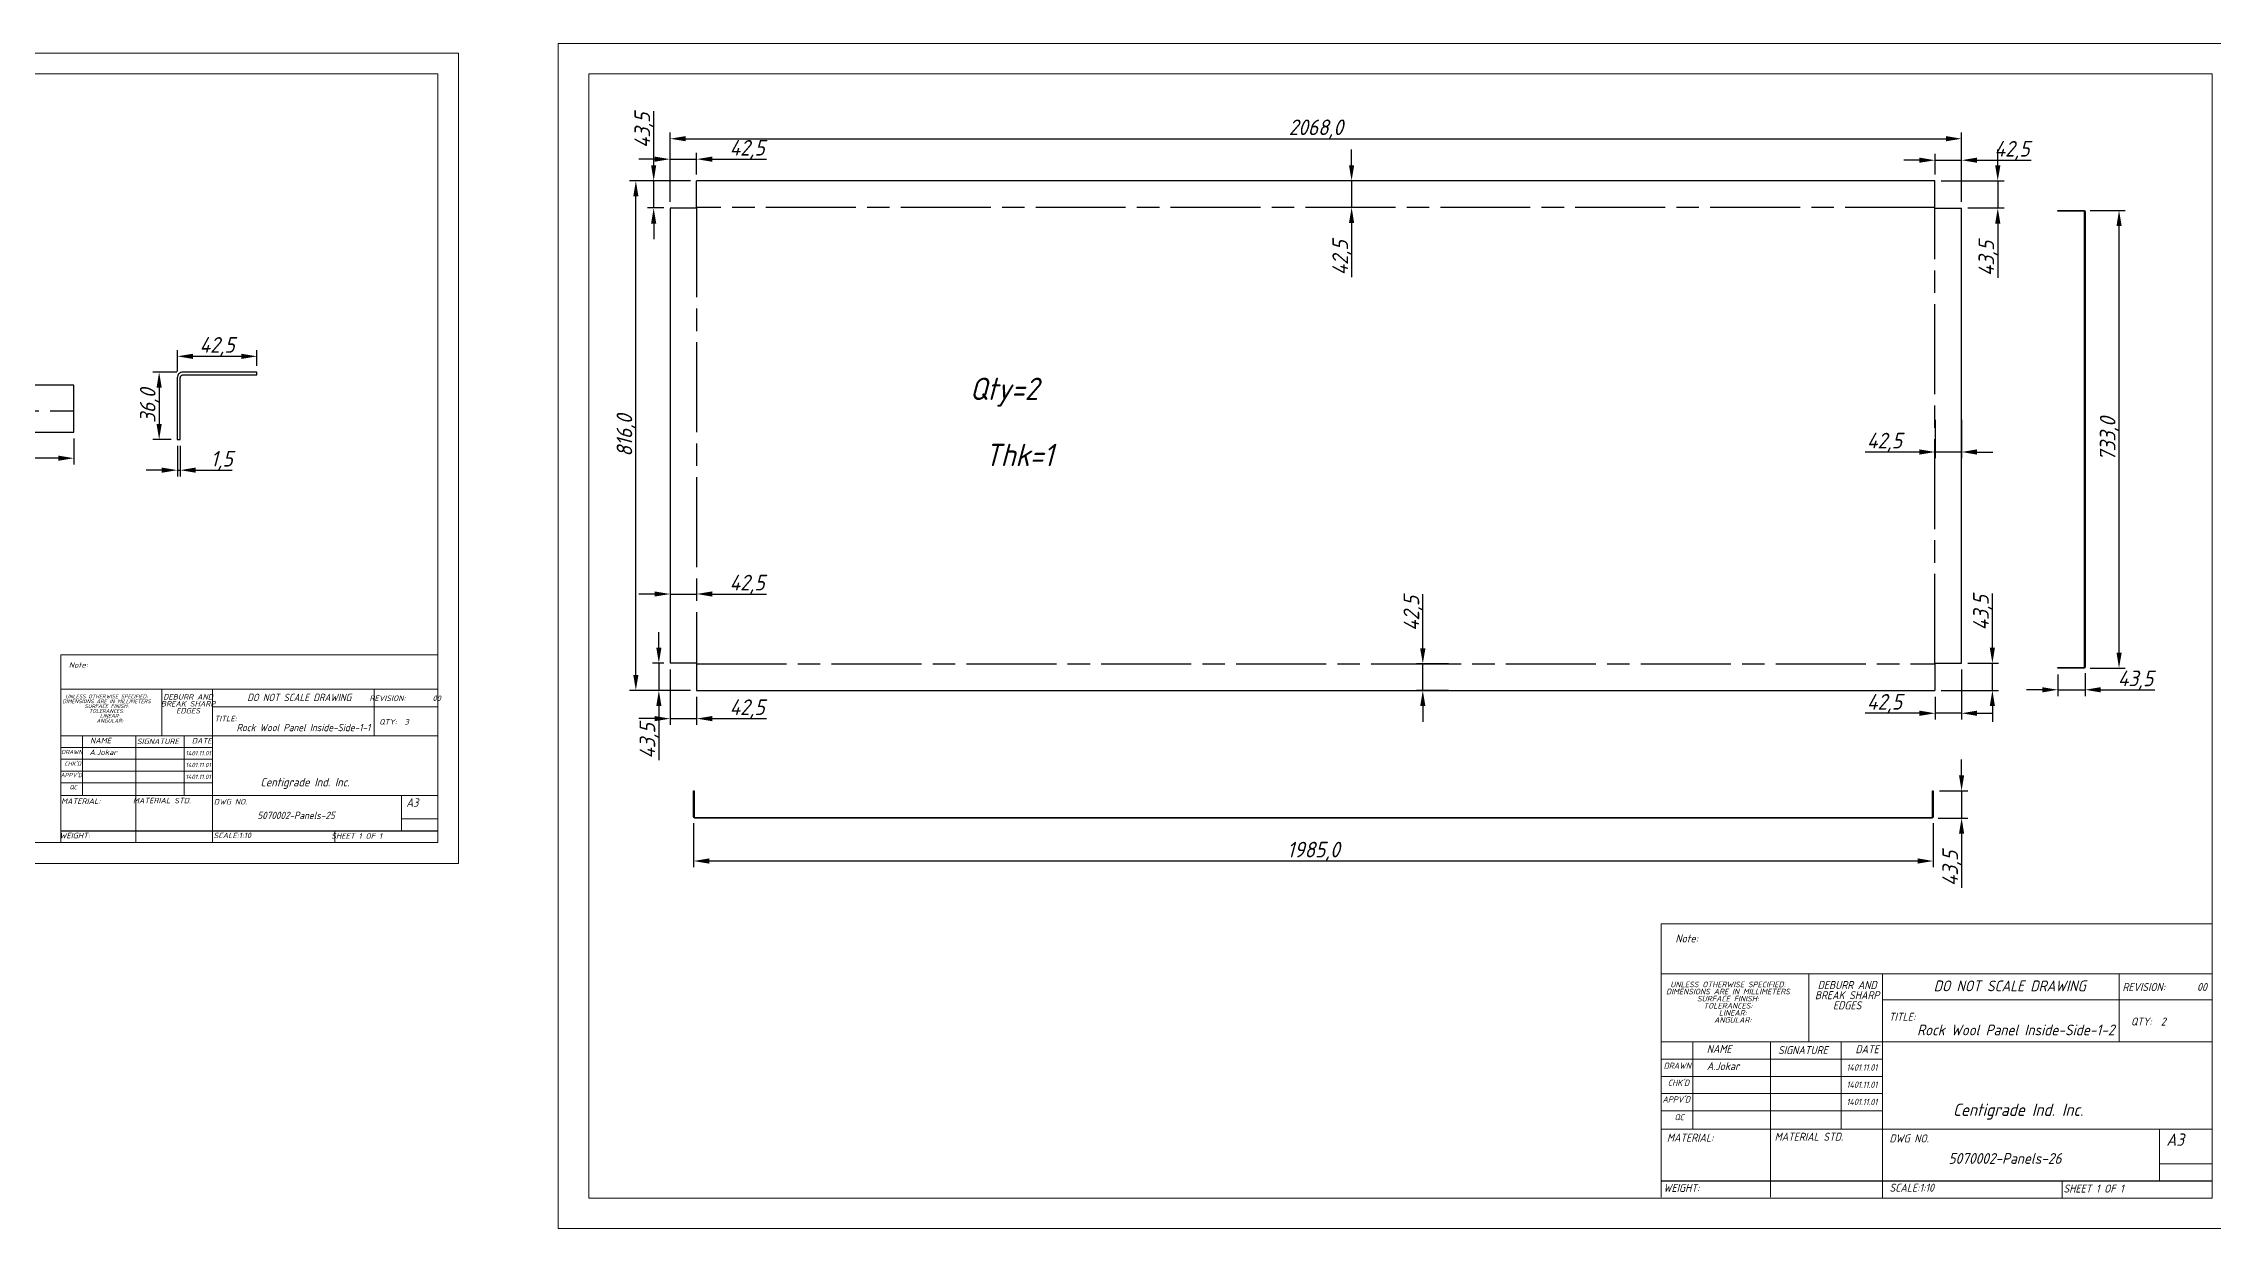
# Model space of a CAD drawing. Header units: inches. Extents: x 18597 to 101525, y -10106 to 51.
# Drawn here: x 43899 to 47373, y -5370 to -3473 of the extents above; entities that cross this region are included whole.
import ezdxf

# ---------------------------------------------------------------- set-up
doc = ezdxf.new("R2010")
doc.units = ezdxf.units.IN
doc.header["$LTSCALE"] = 6
doc.header["$MEASUREMENT"] = 0
doc.linetypes.add('ACAD_ISO08W100', pattern=[36, 24, -3, 6, -3])
doc.linetypes.add('SLD-Solid', pattern=[0])
doc.styles.add('GENISO', font='geniso.shx', dxfattribs={"oblique": 15})
doc.dimstyles.new('Scale', dxfattribs={"dimscale": 10, "dimtxt": 2.5, "dimasz": 2.5, "dimexe": 1, "dimexo": 1, "dimgap": 0.1, "dimtad": 1, "dimdec": 1, "dimzin": 0, "dimtxsty": 'GENISO', "dimcen": 2.5, "dimclrd": 1, "dimclre": 1, "dimclrt": 256, "dimadec": 0, "dimazin": 0, "dimtfac": 1, "dimtdec": 1, "dimtmove": 0, "dimatfit": 3, "dimfxl": 1, "dimtzin": 0, "dimlwd": -1, "dimlwe": -1, "dimarcsym": 0})
doc.dimstyles.new('Scale 3', dxfattribs={"dimscale": 10, "dimtxt": 2.5, "dimasz": 2.5, "dimexe": 1, "dimexo": 1, "dimgap": 0.1, "dimtad": 1, "dimdec": 1, "dimlfac": 0.333333, "dimzin": 0, "dimtxsty": 'GENISO', "dimcen": 2.5, "dimclrd": 1, "dimclre": 1, "dimclrt": 256, "dimadec": 0, "dimazin": 0, "dimtfac": 1, "dimtdec": 1, "dimtmove": 0, "dimatfit": 3, "dimfxl": 1, "dimtzin": 0, "dimlwd": -1, "dimlwe": -1, "dimarcsym": 0})

# ---------------------------------------------------------------- blocks, each defined once
blk = doc.blocks.new('*D473')
at = {"color": 1, "transparency": 16777216}
for p, q in [((44113.6, -3997.9), (44113.6, -3963.6)), ((44138.6, -3973.6), (44216.1, -3973.6)), ((44241.1, -3988.9), (44241.1, -3963.6))]:
    blk.add_line(p, q, dxfattribs=at)
for points in [[(44138.6, -3969.5), (44138.6, -3977.8), (44113.6, -3973.6)], [(44216.1, -3969.5), (44216.1, -3977.8), (44241.1, -3973.6)]]:
    blk.add_solid(points, dxfattribs=at)
at = {"layer": 'Defpoints', "color": 0, "transparency": 16777216}
for p in [(44241.1, -3973.6), (44113.6, -4007.9), (44241.1, -3998.9)]:
    blk.add_point(p, dxfattribs=at)
at = {"transparency": 16777216, "insert": (44177.3, -3958.2), "char_height": 25, "attachment_point": 5, "style": 'GENISO'}
blk.add_mtext('42,5', dxfattribs=at)
blk = doc.blocks.new('*D474')
at = {"color": 1, "transparency": 16777216}
for p, q in [((44112.6, -3998.9), (44074.5, -3998.9)), ((44084.5, -4023.9), (44084.5, -4081.9)), ((44103.6, -4106.9), (44074.5, -4106.9))]:
    blk.add_line(p, q, dxfattribs=at)
for points in [[(44080.3, -4023.9), (44088.6, -4023.9), (44084.5, -3998.9)], [(44080.3, -4081.9), (44088.6, -4081.9), (44084.5, -4106.9)]]:
    blk.add_solid(points, dxfattribs=at)
at = {"layer": 'Defpoints', "color": 0, "transparency": 16777216}
for p in [(44122.6, -3998.9), (44084.5, -4106.9), (44113.6, -4106.9)]:
    blk.add_point(p, dxfattribs=at)
at = {"transparency": 16777216, "insert": (44069.1, -4052.9), "char_height": 25, "attachment_point": 5, "rotation": 90, "style": 'GENISO'}
blk.add_mtext('36,0', dxfattribs=at)
blk = doc.blocks.new('*D475')
at = {"color": 1, "transparency": 16777216}
for p, q in [((44113.6, -4116.9), (44113.6, -4165.9)), ((44118.1, -4116.9), (44118.1, -4165.9)), ((44088.6, -4155.9), (44063.6, -4155.9)), ((44113.6, -4155.9), (44118.1, -4155.9)), ((44143.1, -4155.9), (44201.4, -4155.9))]:
    blk.add_line(p, q, dxfattribs=at)
for points in [[(44088.6, -4151.7), (44088.6, -4160), (44113.6, -4155.9)], [(44143.1, -4151.7), (44143.1, -4160), (44118.1, -4155.9)]]:
    blk.add_solid(points, dxfattribs=at)
at = {"layer": 'Defpoints', "color": 0, "transparency": 16777216}
for p in [(44113.6, -4106.9), (44118.1, -4106.9), (44118.1, -4155.9)]:
    blk.add_point(p, dxfattribs=at)
at = {"transparency": 16777216, "insert": (44184.7, -4140.5), "char_height": 25, "attachment_point": 5, "style": 'GENISO'}
blk.add_mtext('1,5', dxfattribs=at)
blk = doc.blocks.new('*D479')
at = {"color": 1, "transparency": 16777216}
for p, q in [((42829.8, -4105.3), (42829.8, -4146.7)), ((43947.8, -4105.3), (43947.8, -4146.7)), ((43922.8, -4136.7), (42854.8, -4136.7))]:
    blk.add_line(p, q, dxfattribs=at)
for points in [[(42854.8, -4132.5), (42854.8, -4140.9), (42829.8, -4136.7)], [(43922.8, -4132.5), (43922.8, -4140.9), (43947.8, -4136.7)]]:
    blk.add_solid(points, dxfattribs=at)
at = {"layer": 'Defpoints', "color": 0, "transparency": 16777216}
for p in [(42829.8, -4095.3), (43947.8, -4095.3), (42829.8, -4136.7)]:
    blk.add_point(p, dxfattribs=at)
at = {"transparency": 16777216, "insert": (43388.8, -4123.2), "char_height": 25, "attachment_point": 5, "style": 'GENISO'}
blk.add_mtext('1981.0', dxfattribs=at)
blk = doc.blocks.new('*D480')
at = {"color": 1, "transparency": 16777216}
for p, q in [((47168.4, -4480.9), (47168.4, -4517.5)), ((47099.9, -4507.5), (47074.9, -4507.5)), ((47124.9, -4482.9), (47124.9, -4517.5)), ((47124.9, -4507.5), (47168.4, -4507.5)), ((47193.4, -4507.5), (47280.1, -4507.5))]:
    blk.add_line(p, q, dxfattribs=at)
for points in [[(47099.9, -4503.4), (47099.9, -4511.7), (47124.9, -4507.5)], [(47193.4, -4503.4), (47193.4, -4511.7), (47168.4, -4507.5)]]:
    blk.add_solid(points, dxfattribs=at)
at = {"layer": 'Defpoints', "color": 0, "transparency": 16777216}
for p in [(47124.9, -4472.9), (47168.4, -4470.9), (47168.4, -4507.5)]:
    blk.add_point(p, dxfattribs=at)
at = {"transparency": 16777216, "insert": (47249.3, -4492.2), "char_height": 25, "attachment_point": 5, "style": 'GENISO'}
blk.add_mtext('43,5', dxfattribs=at)
blk = doc.blocks.new('*D481')
at = {"color": 1, "transparency": 16777216}
for p, q in [((47176.4, -3739.9), (47232.9, -3739.9)), ((47222.9, -4447.9), (47222.9, -3764.9)), ((47176.4, -4472.9), (47232.9, -4472.9))]:
    blk.add_line(p, q, dxfattribs=at)
for points in [[(47218.8, -3764.9), (47227.1, -3764.9), (47222.9, -3739.9)], [(47218.8, -4447.9), (47227.1, -4447.9), (47222.9, -4472.9)]]:
    blk.add_solid(points, dxfattribs=at)
at = {"layer": 'Defpoints', "color": 0, "transparency": 16777216}
for p in [(47166.4, -3739.9), (47222.9, -3739.9), (47166.4, -4472.9)]:
    blk.add_point(p, dxfattribs=at)
at = {"transparency": 16777216, "insert": (47207.6, -4106.4), "char_height": 25, "attachment_point": 5, "rotation": 90, "style": 'GENISO'}
blk.add_mtext('733,0', dxfattribs=at)
blk = doc.blocks.new('*D482')
at = {"color": 1, "transparency": 16777216}
for p, q in [((46970.8, -4644.4), (46970.8, -4619.4)), ((46935.3, -4669.4), (46980.8, -4669.4)), ((46970.8, -4669.4), (46970.8, -4712.9)), ((46933.3, -4712.9), (46980.8, -4712.9)), ((46970.8, -4737.9), (46970.8, -4824.5))]:
    blk.add_line(p, q, dxfattribs=at)
for points in [[(46966.6, -4644.4), (46974.9, -4644.4), (46970.8, -4669.4)], [(46966.6, -4737.9), (46974.9, -4737.9), (46970.8, -4712.9)]]:
    blk.add_solid(points, dxfattribs=at)
at = {"layer": 'Defpoints', "color": 0, "transparency": 16777216}
for p in [(46925.3, -4669.4), (46923.3, -4712.9), (46970.8, -4712.9)]:
    blk.add_point(p, dxfattribs=at)
at = {"transparency": 16777216, "insert": (46955.4, -4793.7), "char_height": 25, "attachment_point": 5, "rotation": 90, "style": 'GENISO'}
blk.add_mtext('43,5', dxfattribs=at)
blk = doc.blocks.new('*D483')
at = {"color": 1, "transparency": 16777216}
for p, q in [((44940.3, -4720.9), (44940.3, -4791.7)), ((46925.3, -4720.9), (46925.3, -4791.7)), ((46900.3, -4781.7), (44965.3, -4781.7))]:
    blk.add_line(p, q, dxfattribs=at)
for points in [[(44965.3, -4777.5), (44965.3, -4785.9), (44940.3, -4781.7)], [(46900.3, -4777.5), (46900.3, -4785.9), (46925.3, -4781.7)]]:
    blk.add_solid(points, dxfattribs=at)
at = {"layer": 'Defpoints', "color": 0, "transparency": 16777216}
for p in [(44940.3, -4710.9), (46925.3, -4710.9), (44940.3, -4781.7)]:
    blk.add_point(p, dxfattribs=at)
at = {"transparency": 16777216, "insert": (45932.8, -4766.3), "char_height": 25, "attachment_point": 5, "style": 'GENISO'}
blk.add_mtext('1985,0', dxfattribs=at)
blk = doc.blocks.new('*D484')
at = {"color": 1, "transparency": 16777216}
for p, q in [((44935.2, -3692.6), (44837.8, -3692.6)), ((44847.8, -4483.6), (44847.8, -3717.6)), ((44935.2, -4508.6), (44837.8, -4508.6))]:
    blk.add_line(p, q, dxfattribs=at)
for points in [[(44843.7, -3717.6), (44852, -3717.6), (44847.8, -3692.6)], [(44843.7, -4483.6), (44852, -4483.6), (44847.8, -4508.6)]]:
    blk.add_solid(points, dxfattribs=at)
at = {"layer": 'Defpoints', "color": 0, "transparency": 16777216}
for p in [(44847.8, -3692.6), (44945.2, -3692.6), (44945.2, -4508.6)]:
    blk.add_point(p, dxfattribs=at)
at = {"transparency": 16777216, "insert": (44832.5, -4100.6), "char_height": 25, "attachment_point": 5, "rotation": 90, "style": 'GENISO'}
blk.add_mtext('816,0', dxfattribs=at)
blk = doc.blocks.new('*D485')
at = {"color": 1, "transparency": 16777216}
for p, q in [((44902.7, -3726.1), (44902.7, -3615.2)), ((44927.7, -3625.2), (46945.7, -3625.2)), ((46970.7, -3726.1), (46970.7, -3615.2))]:
    blk.add_line(p, q, dxfattribs=at)
for points in [[(44927.7, -3621), (44927.7, -3629.3), (44902.7, -3625.2)], [(46945.7, -3621), (46945.7, -3629.3), (46970.7, -3625.2)]]:
    blk.add_solid(points, dxfattribs=at)
at = {"layer": 'Defpoints', "color": 0, "transparency": 16777216}
for p in [(46970.7, -3625.2), (44902.7, -3736.1), (46970.7, -3736.1)]:
    blk.add_point(p, dxfattribs=at)
at = {"transparency": 16777216, "insert": (45936.7, -3609.8), "char_height": 25, "attachment_point": 5, "style": 'GENISO'}
blk.add_mtext('2068,0', dxfattribs=at)
blk = doc.blocks.new('*D486')
at = {"color": 1, "transparency": 16777216}
for p, q in [((45994, -3667.6), (45994, -3642.6)), ((46030.5, -3692.6), (45984, -3692.6)), ((45994, -3692.6), (45994, -3735.1)), ((46030.5, -3735.1), (45984, -3735.1)), ((45994, -3760.1), (45994, -3846.8))]:
    blk.add_line(p, q, dxfattribs=at)
for points in [[(45989.8, -3667.6), (45998.1, -3667.6), (45994, -3692.6)], [(45989.8, -3760.1), (45998.1, -3760.1), (45994, -3735.1)]]:
    blk.add_solid(points, dxfattribs=at)
at = {"layer": 'Defpoints', "color": 0, "transparency": 16777216}
for p in [(46040.5, -3692.6), (45994, -3735.1), (46040.5, -3735.1)]:
    blk.add_point(p, dxfattribs=at)
at = {"transparency": 16777216, "insert": (45978.6, -3816), "char_height": 25, "attachment_point": 5, "rotation": 90, "style": 'GENISO'}
blk.add_mtext('42,5', dxfattribs=at)
blk = doc.blocks.new('*D487')
at = {"color": 1, "transparency": 16777216}
for p, q in [((46108, -4441.1), (46108, -4354.4)), ((46149.1, -4466.1), (46098, -4466.1)), ((46108, -4508.6), (46108, -4466.1)), ((46149.1, -4508.6), (46098, -4508.6)), ((46108, -4533.6), (46108, -4558.6))]:
    blk.add_line(p, q, dxfattribs=at)
for points in [[(46103.8, -4441.1), (46112.2, -4441.1), (46108, -4466.1)], [(46103.8, -4533.6), (46112.2, -4533.6), (46108, -4508.6)]]:
    blk.add_solid(points, dxfattribs=at)
at = {"layer": 'Defpoints', "color": 0, "transparency": 16777216}
for p in [(46108, -4466.1), (46159.1, -4466.1), (46159.1, -4508.6)]:
    blk.add_point(p, dxfattribs=at)
at = {"transparency": 16777216, "insert": (46092.6, -4385.3), "char_height": 25, "attachment_point": 5, "rotation": 90, "style": 'GENISO'}
blk.add_mtext('42,5', dxfattribs=at)
blk = doc.blocks.new('*D488')
at = {"color": 1, "transparency": 16777216}
for p, q in [((46928.2, -4075.4), (46928.2, -4136.8)), ((46970.7, -4075.4), (46970.7, -4136.8)), ((46903.2, -4126.8), (46816.5, -4126.8)), ((46970.7, -4126.8), (46928.2, -4126.8)), ((46995.7, -4126.8), (47020.7, -4126.8))]:
    blk.add_line(p, q, dxfattribs=at)
for points in [[(46903.2, -4122.6), (46903.2, -4131), (46928.2, -4126.8)], [(46995.7, -4122.6), (46995.7, -4131), (46970.7, -4126.8)]]:
    blk.add_solid(points, dxfattribs=at)
at = {"layer": 'Defpoints', "color": 0, "transparency": 16777216}
for p in [(46928.2, -4065.4), (46970.7, -4065.4), (46928.2, -4126.8)]:
    blk.add_point(p, dxfattribs=at)
at = {"transparency": 16777216, "insert": (46847.3, -4111.4), "char_height": 25, "attachment_point": 5, "style": 'GENISO'}
blk.add_mtext('42,5', dxfattribs=at)
blk = doc.blocks.new('*D489')
at = {"color": 1, "transparency": 16777216}
for p, q in [((44902.7, -4339), (44902.7, -4364.2)), ((44945.2, -4339), (44945.2, -4364.2)), ((44877.7, -4354.2), (44852.7, -4354.2)), ((44902.7, -4354.2), (44945.2, -4354.2)), ((44970.2, -4354.2), (45056.9, -4354.2))]:
    blk.add_line(p, q, dxfattribs=at)
for points in [[(44877.7, -4350), (44877.7, -4358.3), (44902.7, -4354.2)], [(44970.2, -4350), (44970.2, -4358.3), (44945.2, -4354.2)]]:
    blk.add_solid(points, dxfattribs=at)
at = {"layer": 'Defpoints', "color": 0, "transparency": 16777216}
for p in [(44902.7, -4329), (44945.2, -4329), (44945.2, -4354.2)]:
    blk.add_point(p, dxfattribs=at)
at = {"transparency": 16777216, "insert": (45026, -4338.8), "char_height": 25, "attachment_point": 5, "style": 'GENISO'}
blk.add_mtext('42,5', dxfattribs=at)
blk = doc.blocks.new('*D490')
at = {"color": 1, "transparency": 16777216}
for p, q in [((44884.7, -4440.1), (44884.7, -4415.1)), ((44892.7, -4465.1), (44874.7, -4465.1)), ((44884.7, -4465.1), (44884.7, -4508.6)), ((44935.2, -4508.6), (44874.7, -4508.6)), ((44884.7, -4533.6), (44884.7, -4620.3))]:
    blk.add_line(p, q, dxfattribs=at)
for points in [[(44880.5, -4440.1), (44888.8, -4440.1), (44884.7, -4465.1)], [(44880.5, -4533.6), (44888.8, -4533.6), (44884.7, -4508.6)]]:
    blk.add_solid(points, dxfattribs=at)
at = {"layer": 'Defpoints', "color": 0, "transparency": 16777216}
for p in [(44902.7, -4465.1), (44884.7, -4508.6), (44945.2, -4508.6)]:
    blk.add_point(p, dxfattribs=at)
at = {"transparency": 16777216, "insert": (44869.3, -4589.5), "char_height": 25, "attachment_point": 5, "rotation": 90, "style": 'GENISO'}
blk.add_mtext('43,5', dxfattribs=at)
blk = doc.blocks.new('*D491')
at = {"color": 1, "transparency": 16777216}
for p, q in [((44902.7, -4475.1), (44902.7, -4563.7)), ((44945.2, -4518.6), (44945.2, -4563.7)), ((44877.7, -4553.7), (44852.7, -4553.7)), ((44902.7, -4553.7), (44945.2, -4553.7)), ((44970.2, -4553.7), (45056.9, -4553.7))]:
    blk.add_line(p, q, dxfattribs=at)
for points in [[(44877.7, -4549.5), (44877.7, -4557.9), (44902.7, -4553.7)], [(44970.2, -4549.5), (44970.2, -4557.9), (44945.2, -4553.7)]]:
    blk.add_solid(points, dxfattribs=at)
at = {"layer": 'Defpoints', "color": 0, "transparency": 16777216}
for p in [(44902.7, -4465.1), (44945.2, -4508.6), (44945.2, -4553.7)]:
    blk.add_point(p, dxfattribs=at)
at = {"transparency": 16777216, "insert": (45026, -4538.3), "char_height": 25, "attachment_point": 5, "style": 'GENISO'}
blk.add_mtext('42,5', dxfattribs=at)
blk = doc.blocks.new('*D492')
at = {"color": 1, "transparency": 16777216}
for p, q in [((46970.7, -4475.1), (46970.7, -4555.1)), ((46903.2, -4545.1), (46816.5, -4545.1)), ((46928.2, -4518.6), (46928.2, -4555.1)), ((46970.7, -4545.1), (46928.2, -4545.1)), ((46995.7, -4545.1), (47020.7, -4545.1))]:
    blk.add_line(p, q, dxfattribs=at)
for points in [[(46903.2, -4540.9), (46903.2, -4549.3), (46928.2, -4545.1)], [(46995.7, -4540.9), (46995.7, -4549.3), (46970.7, -4545.1)]]:
    blk.add_solid(points, dxfattribs=at)
at = {"layer": 'Defpoints', "color": 0, "transparency": 16777216}
for p in [(46970.7, -4465.1), (46928.2, -4508.6), (46928.2, -4545.1)]:
    blk.add_point(p, dxfattribs=at)
at = {"transparency": 16777216, "insert": (46847.3, -4529.7), "char_height": 25, "attachment_point": 5, "style": 'GENISO'}
blk.add_mtext('42,5', dxfattribs=at)
blk = doc.blocks.new('*D493')
at = {"color": 1, "transparency": 16777216}
for p, q in [((47020.1, -4440.1), (47020.1, -4353.4)), ((46980.7, -4465.1), (47030.1, -4465.1)), ((47020.1, -4508.6), (47020.1, -4465.1)), ((46938.2, -4508.6), (47030.1, -4508.6)), ((47020.1, -4533.6), (47020.1, -4558.6))]:
    blk.add_line(p, q, dxfattribs=at)
for points in [[(47015.9, -4440.1), (47024.2, -4440.1), (47020.1, -4465.1)], [(47015.9, -4533.6), (47024.2, -4533.6), (47020.1, -4508.6)]]:
    blk.add_solid(points, dxfattribs=at)
at = {"layer": 'Defpoints', "color": 0, "transparency": 16777216}
for p in [(46970.7, -4465.1), (47020.1, -4465.1), (46928.2, -4508.6)]:
    blk.add_point(p, dxfattribs=at)
at = {"transparency": 16777216, "insert": (47004.7, -4384.3), "char_height": 25, "attachment_point": 5, "rotation": 90, "style": 'GENISO'}
blk.add_mtext('43,5', dxfattribs=at)
blk = doc.blocks.new('*D494')
at = {"color": 1, "transparency": 16777216}
for p, q in [((47028.7, -3667.6), (47028.7, -3642.6)), ((46938.2, -3692.6), (47038.7, -3692.6)), ((47028.7, -3692.6), (47028.7, -3736.1)), ((46980.7, -3736.1), (47038.7, -3736.1)), ((47028.7, -3761.1), (47028.7, -3847.8))]:
    blk.add_line(p, q, dxfattribs=at)
for points in [[(47024.5, -3667.6), (47032.9, -3667.6), (47028.7, -3692.6)], [(47024.5, -3761.1), (47032.9, -3761.1), (47028.7, -3736.1)]]:
    blk.add_solid(points, dxfattribs=at)
at = {"layer": 'Defpoints', "color": 0, "transparency": 16777216}
for p in [(46928.2, -3692.6), (46970.7, -3736.1), (47028.7, -3736.1)]:
    blk.add_point(p, dxfattribs=at)
at = {"transparency": 16777216, "insert": (47013.3, -3817), "char_height": 25, "attachment_point": 5, "rotation": 90, "style": 'GENISO'}
blk.add_mtext('43,5', dxfattribs=at)
blk = doc.blocks.new('*D495')
at = {"color": 1, "transparency": 16777216}
for p, q in [((46903.2, -3659.6), (46878.2, -3659.6)), ((46928.2, -3682.6), (46928.2, -3649.6)), ((46928.2, -3659.6), (46970.7, -3659.6)), ((46970.7, -3726.1), (46970.7, -3649.6)), ((46995.7, -3659.6), (47082.4, -3659.6))]:
    blk.add_line(p, q, dxfattribs=at)
for points in [[(46903.2, -3655.4), (46903.2, -3663.7), (46928.2, -3659.6)], [(46995.7, -3655.4), (46995.7, -3663.7), (46970.7, -3659.6)]]:
    blk.add_solid(points, dxfattribs=at)
at = {"layer": 'Defpoints', "color": 0, "transparency": 16777216}
for p in [(46970.7, -3659.6), (46928.2, -3692.6), (46970.7, -3736.1)]:
    blk.add_point(p, dxfattribs=at)
at = {"transparency": 16777216, "insert": (47051.5, -3644.2), "char_height": 25, "attachment_point": 5, "style": 'GENISO'}
blk.add_mtext('42,5', dxfattribs=at)
blk = doc.blocks.new('*D496')
at = {"color": 1, "transparency": 16777216}
for p, q in [((44876.4, -3667.6), (44876.4, -3580.9)), ((44935.2, -3692.6), (44866.4, -3692.6)), ((44876.4, -3736.1), (44876.4, -3692.6)), ((44892.7, -3736.1), (44866.4, -3736.1)), ((44876.4, -3761.1), (44876.4, -3786.1))]:
    blk.add_line(p, q, dxfattribs=at)
for points in [[(44872.2, -3667.6), (44880.5, -3667.6), (44876.4, -3692.6)], [(44872.2, -3761.1), (44880.5, -3761.1), (44876.4, -3736.1)]]:
    blk.add_solid(points, dxfattribs=at)
at = {"layer": 'Defpoints', "color": 0, "transparency": 16777216}
for p in [(44876.4, -3692.6), (44945.2, -3692.6), (44902.7, -3736.1)]:
    blk.add_point(p, dxfattribs=at)
at = {"transparency": 16777216, "insert": (44861, -3611.8), "char_height": 25, "attachment_point": 5, "rotation": 90, "style": 'GENISO'}
blk.add_mtext('43,5', dxfattribs=at)
blk = doc.blocks.new('*D497')
at = {"color": 1, "transparency": 16777216}
for p, q in [((44877.7, -3657.9), (44852.7, -3657.9)), ((44902.7, -3726.1), (44902.7, -3647.9)), ((44902.7, -3657.9), (44945.2, -3657.9)), ((44945.2, -3682.6), (44945.2, -3647.9)), ((44970.2, -3657.9), (45056.9, -3657.9))]:
    blk.add_line(p, q, dxfattribs=at)
for points in [[(44877.7, -3653.8), (44877.7, -3662.1), (44902.7, -3657.9)], [(44970.2, -3653.8), (44970.2, -3662.1), (44945.2, -3657.9)]]:
    blk.add_solid(points, dxfattribs=at)
at = {"layer": 'Defpoints', "color": 0, "transparency": 16777216}
for p in [(44945.2, -3657.9), (44945.2, -3692.6), (44902.7, -3736.1)]:
    blk.add_point(p, dxfattribs=at)
at = {"transparency": 16777216, "insert": (45026, -3642.6), "char_height": 25, "attachment_point": 5, "style": 'GENISO'}
blk.add_mtext('42,5', dxfattribs=at)

msp = doc.modelspace()

# ---------------------------------------------------------------- linework, layer by layer
for p, q in [((44945.17, -3735.12), (44945.17, -3692.62)), ((46928.17, -3735.12), (46928.17, -3692.62)), ((44945.17, -3736.12), (44902.67, -3736.12)), ((46928.17, -3736.12), (46970.67, -3736.12)), ((43947.8, -4019.78), (42829.85, -4019.78)), ((43947.8, -4095.28), (43947.8, -4019.78)), ((42829.85, -4095.28), (43947.8, -4095.28)), ((44945.17, -4465.12), (44902.67, -4465.12)), ((44945.17, -4466.12), (44945.17, -4508.62)), ((46928.17, -4465.12), (46970.67, -4465.12)), ((46928.17, -4466.12), (46928.17, -4508.62)), ((43927.02, -4733.29), (44530.48, -4733.29)), ((46489.45, -5293.93), (47372.04, -5293.93))]:
    msp.add_line(p, q)
at = {"linetype": 'ACAD_ISO08W100'}
msp.add_line((42829.85, -4060.78), (43947.8, -4060.78), dxfattribs=at)
at = {"color": 7, "linetype": 'SLD-Solid', "lineweight": 0}
for p, q in [((43927.02, -4451.79), (44530.48, -4451.79)), ((43927.02, -4451.79), (43927.02, -4506.66)), ((43927.02, -4506.66), (44530.48, -4506.66)), ((43927.02, -4506.66), (43927.02, -4751.06)), ((44088.77, -4506.66), (44088.77, -4581.09)), ((44169.65, -4506.66), (44169.65, -4752.17)), ((44428.67, -4581.09), (44428.67, -4506.66)), ((44530.48, -4534.99), (44169.65, -4534.99)), ((44530.48, -4581.09), (43927.02, -4581.09)), ((43961.69, -4581.09), (43961.69, -4676.63)), ((44046.96, -4581.09), (44046.96, -4751.06)), ((44124.32, -4581.09), (44124.32, -4676.63)), ((44169.65, -4751.06), (44169.65, -4581.09)), ((44169.65, -4599.98), (43927.02, -4599.98)), ((44169.65, -4618.86), (43927.02, -4618.86)), ((44169.65, -4637.75), (43927.02, -4637.75)), ((44169.65, -4656.64), (43927.02, -4656.64)), ((43973.24, -4676.63), (43927.02, -4676.63)), ((43973.24, -4676.63), (44530.48, -4676.63)), ((44472.71, -4733.29), (44472.71, -4676.63)), ((44530.48, -4714.4), (44472.71, -4714.4)), ((44366.06, -4752.17), (44366.06, -4733.29)), ((46489.45, -4882.22), (47372.04, -4882.22)), ((46489.45, -4882.22), (46489.45, -4962.47)), ((46489.45, -4962.47), (47372.04, -4962.47)), ((46489.45, -4962.47), (46489.45, -5319.92)), ((46726.02, -4962.47), (46726.02, -5071.33)), ((46844.3, -4962.47), (46844.3, -5321.55)), ((47223.14, -5071.33), (47223.14, -4962.47)), ((47372.04, -5003.9), (46844.3, -5003.9)), ((47372.04, -5071.33), (46489.45, -5071.33)), ((46540.14, -5071.33), (46540.14, -5211.06)), ((46664.87, -5071.33), (46664.87, -5319.92)), ((46778, -5071.33), (46778, -5211.06)), ((46844.3, -5319.92), (46844.3, -5071.33)), ((46844.3, -5098.95), (46489.45, -5098.95)), ((46844.3, -5126.57), (46489.45, -5126.57)), ((46844.3, -5154.19), (46489.45, -5154.19)), ((46844.3, -5181.82), (46489.45, -5181.82)), ((46557.04, -5211.06), (46489.45, -5211.06)), ((46557.04, -5211.06), (47372.04, -5211.06)), ((47287.55, -5293.93), (47287.55, -5211.06)), ((47372.04, -5266.31), (47287.55, -5266.31)), ((47131.57, -5321.55), (47131.57, -5293.93))]:
    msp.add_line(p, q, dxfattribs=at)
for points in [[(44723.62, -3472.53), (47420.78, -3472.53), (47420.78, -5370.29), (44723.62, -5370.29)], [(42719.68, -3487.95), (44563.8, -3487.95), (44563.8, -4785.5), (42719.68, -4785.5)], [(42753, -3521.28), (44530.48, -3521.28), (44530.48, -4752.17), (42753, -4752.17)], [(44772.36, -3521.28), (47372.04, -3521.28), (47372.04, -5321.55), (44772.36, -5321.55)]]:
    msp.add_lwpolyline(points, close=True, dxfattribs=at)
for points in [[(46928.17, -3692.62), (44945.17, -3692.62)], [(44902.67, -3736.12), (44902.67, -4465.12)], [(46970.67, -4465.12), (46970.67, -3736.12)], [(44945.17, -4508.62), (46928.17, -4508.62)]]:
    msp.add_lwpolyline(points)
at = {"linetype": 'ACAD_ISO08W100'}
msp.add_lwpolyline([(46928.17, -4466.12), (46928.17, -3735.12), (44945.17, -3735.12), (44945.17, -4466.12)], close=True, dxfattribs=at)
for points in [[(47124.94, -4471.94), (47166.44, -4471.94, 0.4142136), (47167.44, -4470.94), (47167.44, -3741.94, 0.4142136), (47166.44, -3740.94), (47124.94, -3740.94), (47124.94, -3739.94), (47166.44, -3739.94, -0.4142136), (47168.44, -3741.94), (47168.44, -4470.94, -0.4142136), (47166.44, -4472.94), (47124.94, -4472.94)], [(44118.07, -4106.94), (44118.07, -4007.94, -0.4142136), (44122.57, -4003.44), (44241.07, -4003.44), (44241.07, -3998.94), (44122.57, -3998.94, 0.4142136), (44113.57, -4007.94), (44113.57, -4106.94)], [(44941.32, -4669.36), (44941.32, -4710.86, 0.4142136), (44942.32, -4711.86), (46923.32, -4711.86, 0.4142136), (46924.32, -4710.86), (46924.32, -4669.36), (46925.32, -4669.36), (46925.32, -4710.86, -0.4142136), (46923.32, -4712.86), (44942.32, -4712.86, -0.4142136), (44940.32, -4710.86), (44940.32, -4669.36)]]:
    msp.add_lwpolyline(points, format="xyb", close=True)

# ---------------------------------------------------------------- texts
at = {"style": 'GENISO', "oblique": 15}
for s, p in [('Qty=2', (45382.43, -4043.5)), ('Thk=1', (45406.52, -4149.38))]:
    msp.add_text(s, height=35.747, dxfattribs=at).set_placement(p)
at = {"attachment_point": 5, "style": 'GENISO'}
for s, insert, char_height in [('Note:', (43955.14, -4467.86), 8.761), ('UNLESS OTHERWISE SPECIFIED:', (44000.3, -4518.19), 6.1329), ('DEBURR AND', (44130.8, -4518.86), 8.761), ('DO NOT SCALE DRAWING', (44308.79, -4519.78), 11.7939), ('DIMENSIONS ARE IN MILLIMETERS', (44000.3, -4525.97), 6.1329), ('SURFACE FINISH:', (44000.3, -4533.74), 6.1329), ('TOLERANCES:', (44000.3, -4541.52), 6.1329), ('LINEAR:', (44005.54, -4549.3), 6.133), ('BREAK SHARP', (44130.8, -4529.97), 8.7612), ('EDGES', (44130.8, -4541.08), 8.761), ('TITLE:', (44190.92, -4553.63), 8.761), ('REVISION:       00', (44478.46, -4521.03), 8.7612), ('NAME', (43990.67, -4588.86), 8.761), ('ANGULAR:', (44005.54, -4557.07), 6.133), ('DATE', (44152.66, -4589.14), 8.761), ('Rock Wool Panel Inside-Side-1-1', (44315.42, -4567.99), 11.7939), ('QTY:  3', (44460.59, -4558.8), 8.761), ('DRAWN', (43944.83, -4607.16), 6.739), ('A.Jokar', (43994.96, -4607.61), 8.761), ('SIGNATURE', (44082.4, -4590.12), 8.761), ('1401.11.01', (44146.99, -4609.1), 7.009), ("APPV'D", (43943.76, -4644.12), 6.739), ("CHK'D", (43946.15, -4625.92), 6.739), ('1401.11.01', (44146.99, -4627.98), 7.009), ('1401.11.01', (44146.99, -4646.87), 7.009), ('Centigrade Ind. Inc.', (44318.01, -4657.44), 13.4788), ('MATERIAL:', (43958.98, -4685.93), 8.761), ('QC', (43946.97, -4663.45), 6.739), ('MATERIAL STD.', (44088.85, -4684.93), 8.7612), ('DWG NO.', (44198.64, -4686.77), 8.761), ('A3', (44489.91, -4688.16), 13.479), ('5070002-Panels-25', (44303.65, -4708.71), 11.7939), ('WEIGHT:', (43949.34, -4740.95), 8.761), ('SCALE:1:10', (44201.55, -4740.74), 8.761), ('SHEET 1 OF 1', (44400.64, -4741.68), 8.7612), ('Note:', (46530.57, -4905.71), 12.814), ('DIMENSIONS ARE IN MILLIMETERS', (46596.61, -4990.71), 8.9697), ('UNLESS OTHERWISE SPECIFIED:', (46596.61, -4979.33), 8.9697), ('SURFACE FINISH:', (46596.61, -5002.08), 8.9697), ('BREAK SHARP', (46787.48, -4996.56), 12.8139), ('DEBURR AND', (46787.48, -4980.31), 12.814), ('DO NOT SCALE DRAWING', (47047.8, -4981.65), 17.2494), ('REVISION:       00', (47295.96, -4983.48), 12.8139), ('TOLERANCES:', (46596.61, -5013.45), 8.9697), ('ANGULAR:', (46604.29, -5036.2), 8.97), ('LINEAR:', (46604.29, -5024.83), 8.97), ('EDGES', (46787.48, -5012.81), 12.814), ('TITLE:', (46875.42, -5031.16), 12.814), ('QTY:  2', (47269.82, -5038.72), 12.814), ('Rock Wool Panel Inside-Side-1-2', (47057.5, -5052.16), 17.2494), ('DRAWN', (46515.5, -5109.45), 9.857), ('A.Jokar', (46588.81, -5110.12), 12.814), ('NAME', (46582.53, -5082.69), 12.814), ('SIGNATURE', (46716.69, -5084.53), 12.814), ('DATE', (46819.45, -5083.1), 12.814), ("CHK'D", (46517.42, -5136.89), 9.857), ('1401.11.01', (46811.16, -5112.29), 10.251), ('1401.11.01', (46811.16, -5139.91), 10.251), ("APPV'D", (46513.92, -5163.51), 9.857), ('1401.11.01', (46811.16, -5167.53), 10.251), ('Centigrade Ind. Inc.', (47061.29, -5182.99), 19.7136), ('QC', (46518.62, -5191.79), 9.857), ('MATERIAL:', (46536.18, -5224.66), 12.814), ('MATERIAL STD.', (46726.13, -5223.2), 12.8139), ('DWG NO.', (46886.7, -5225.89), 12.814), ('A3', (47312.71, -5227.92), 19.714), ('5070002-Panels-26', (47040.28, -5257.97), 17.2494), ('WEIGHT:', (46522.09, -5305.13), 12.814), ('SCALE:1:10', (46890.95, -5304.83), 12.814), ('SHEET 1 OF 1', (47182.14, -5306.19), 12.8139)]:
    msp.add_mtext(s, dxfattribs=dict(at, insert=insert, char_height=char_height))

# ---------------------------------------------------------------- dimensions: what is measured, and where the dimension line sits
for base, p1, p2, dimstyle, picture, middle in [((44876.35, -3692.62), (44902.67, -3736.12), (44945.17, -3692.62), 'Scale', '*D496', (44860.98, -3611.77)), ((45993.97, -3735.12), (46040.51, -3692.62), (46040.51, -3735.12), 'Scale', '*D486', (45978.59, -3815.96)), ((47028.7, -3736.12), (46928.17, -3692.62), (46970.67, -3736.12), 'Scale', '*D494', (47013.32, -3816.96)), ((44847.83, -3692.62), (44945.17, -4508.62), (44945.17, -3692.62), 'Scale', '*D484', (44832.45, -4100.62)), ((47222.94, -3739.94), (47166.44, -4472.94), (47166.44, -3739.94), 'Scale', '*D481', (47207.56, -4106.44)), ((44084.48, -4106.94), (44122.57, -3998.94), (44113.57, -4106.94), 'Scale 3', '*D474', (44069.11, -4052.94)), ((46107.99, -4466.12), (46159.1, -4508.62), (46159.1, -4466.12), 'Scale', '*D487', (46092.61, -4385.27)), ((47020.06, -4465.12), (46928.17, -4508.62), (46970.67, -4465.12), 'Scale', '*D493', (47004.68, -4384.27)), ((44884.66, -4508.62), (44902.67, -4465.12), (44945.17, -4508.62), 'Scale', '*D490', (44869.28, -4589.46)), ((46970.76, -4712.86), (46925.32, -4669.36), (46923.32, -4712.86), 'Scale', '*D482', (46955.39, -4793.7))]:
    dim = msp.add_linear_dim(base=base, p1=p1, p2=p2, angle=90, dimstyle=dimstyle)
    dim.commit()
    dim.dimension.update_dxf_attribs({"geometry": picture, "text_midpoint": middle})
for base, p1, p2, dimstyle, picture, middle in [((46970.67, -3625.17), (44902.67, -3736.12), (46970.67, -3736.12), 'Scale', '*D485', (45936.67, -3609.79)), ((44945.17, -3657.94), (44902.67, -3736.12), (44945.17, -3692.62), 'Scale', '*D497', (45026.01, -3642.56)), ((46970.67, -3659.57), (46928.17, -3692.62), (46970.67, -3736.12), 'Scale', '*D495', (47051.51, -3644.19)), ((44241.07, -3973.62), (44113.57, -4007.94), (44241.07, -3998.94), 'Scale 3', '*D473', (44177.32, -3958.25)), ((46928.17, -4126.78), (46970.67, -4065.44), (46928.17, -4065.44), 'Scale', '*D488', (46847.32, -4111.41)), ((44118.07, -4155.87), (44113.57, -4106.94), (44118.07, -4106.94), 'Scale 3', '*D475', (44184.74, -4140.49)), ((44945.17, -4354.16), (44902.67, -4329.02), (44945.17, -4329.02), 'Scale', '*D489', (45026.01, -4338.78)), ((44945.17, -4553.71), (44902.67, -4465.12), (44945.17, -4508.62), 'Scale', '*D491', (45026.01, -4538.33)), ((46928.17, -4545.11), (46970.67, -4465.12), (46928.17, -4508.62), 'Scale', '*D492', (46847.32, -4529.74)), ((47168.44, -4507.54), (47124.94, -4472.94), (47168.44, -4470.94), 'Scale', '*D480', (47249.29, -4492.16)), ((44940.32, -4781.71), (46925.32, -4710.86), (44940.32, -4710.86), 'Scale', '*D483', (45932.82, -4766.34))]:
    dim = msp.add_linear_dim(base=base, p1=p1, p2=p2, dimstyle=dimstyle)
    dim.commit()
    dim.dimension.update_dxf_attribs({"geometry": picture, "text_midpoint": middle})
dim = msp.add_linear_dim(base=(42829.85, -4136.71), p1=(43947.8, -4095.28), p2=(42829.85, -4095.28), text='1981.0', dimstyle='Scale')
dim.commit()
dim.dimension.update_dxf_attribs({"geometry": '*D479', "text_midpoint": (43388.82, -4123.21)})

doc.saveas('drawing.dxf')
